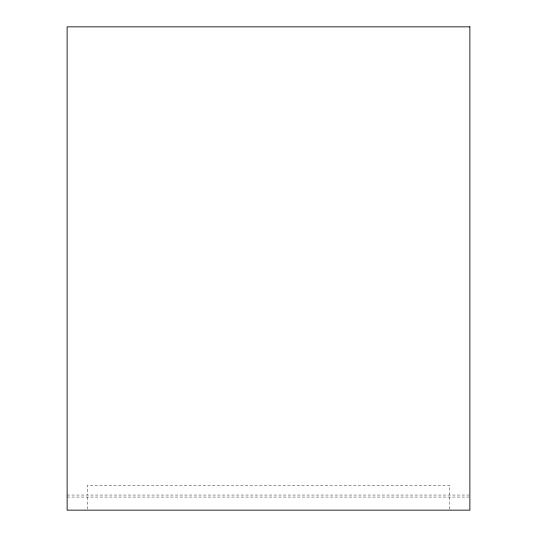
<?xml version="1.0" encoding="UTF-8"?>
<svg xmlns="http://www.w3.org/2000/svg" width="537" height="537" viewBox="0 0 537 537"><rect width="100%" height="100%" fill="white"/><g stroke="black" fill="none" stroke-linecap="round" stroke-linejoin="round"><path stroke-width="0.4" stroke-dasharray="2.69 2.01" d="M67.125 495.047L469.875 495.047M67.125 497.061L469.036 497.061M449.738 495.047L449.738 485.307L87.263 485.307L87.263 495.047M449.738 497.061L449.738 509.331M87.263 497.061L87.263 510.15"/><path stroke-width="0.81" d="M469.875 26.85L67.125 26.85L67.125 510.15L469.875 510.15L469.875 26.85"/></g></svg>
